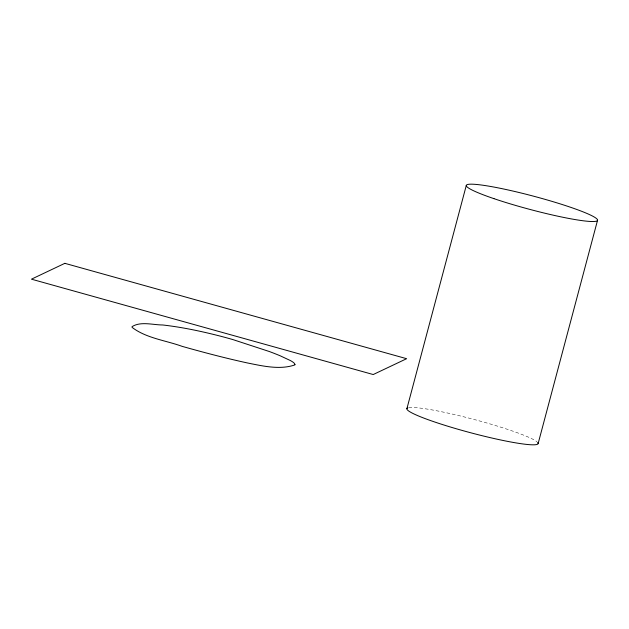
<?xml version="1.0" encoding="UTF-8"?>
<svg xmlns="http://www.w3.org/2000/svg" width="629" height="629" viewBox="0 0 629 629"><rect width="100%" height="100%" fill="white"/><g stroke="black" fill="none" stroke-linecap="round" stroke-linejoin="round"><path stroke-width="0.47" stroke-dasharray="3.15 2.36" d="M408.693 407.694A67.901 6.864 14.9 0 1 473.959 419.433A67.901 6.864 14.9 0 1 536.946 441.755"/><path stroke-width="0.94" d="M406.884 408.724L466.301 185.421M538.133 443.579L597.55 220.276M537.669 442.446A67.901 6.864 14.9 0 1 471.058 432.862A67.901 6.864 14.9 0 1 407.757 407.946M294.954 364.419L294.883 364.914C279.779 370.119 262.513 365.976 247.15 362.902C225.3 358.129 203.662 352.429 182.135 346.351C165.584 340.368 146.243 338.213 132.106 327.394L132.043 326.655C140.707 321.128 152.902 324.957 162.746 324.981C181.388 327.104 199.802 330.948 217.988 335.54A52.883 5.346 14.9 0 1 232.848 339.566L269.409 351.548A103.691 10.481 14.9 0 1 280.188 355.794L290.409 360.566A72.319 7.312 14.9 0 1 294.207 363.169L294.954 364.419M64.85 263.331L31.45 279.174L373.225 374.538L406.633 358.695L64.85 263.331M493.938 198.646A67.901 6.864 14.9 0 0 597.283 220.716A67.901 6.864 14.9 0 0 504.552 189.195A67.901 6.864 14.9 0 0 493.938 198.646"/></g></svg>
